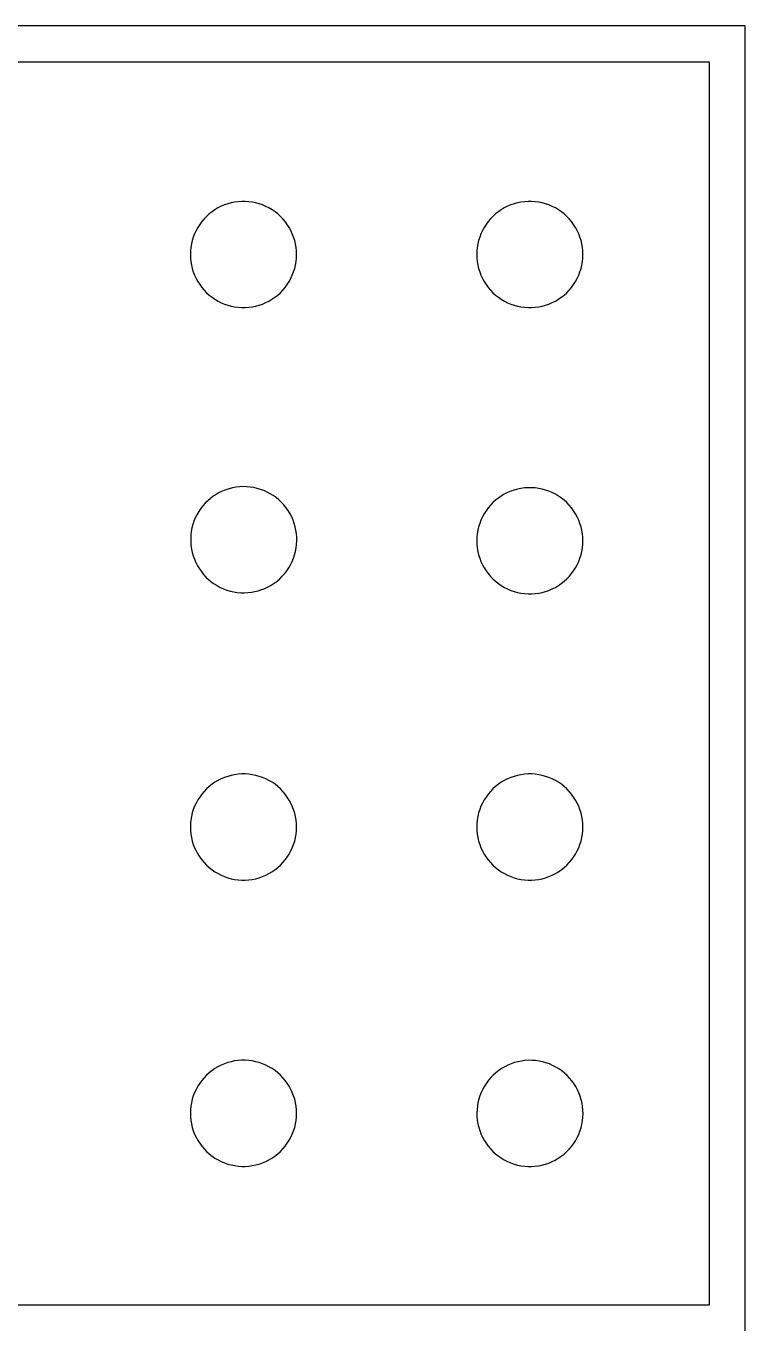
# Model space of a CAD drawing. Extents: x -75 to 75, y -42 to 42.
# Drawn here: x 42.55 to 52.59, y 12.59 to 30.72 of the extents above; entities that cross this region are included whole.
import ezdxf

# ---------------------------------------------------------------- set-up
doc = ezdxf.new("R2010")
doc.units = 0
doc.header["$MEASUREMENT"] = 0
doc.layers.get('0').update_dxf_attribs({"linetype": 'CONTINUOUS'})

msp = doc.modelspace()

# ---------------------------------------------------------------- linework, layer by layer
for p, q in [((52.594, 30.718), (30.594, 30.718)), ((52.594, -41.282), (52.594, 30.718)), ((31.094, 30.218), (52.094, 30.218)), ((52.094, 30.218), (52.094, 12.843)), ((45.148, 28.121), (45.109, 28.09)), ((45.188, 28.149), (45.148, 28.121)), ((45.231, 28.174), (45.188, 28.149)), ((45.275, 28.197), (45.231, 28.174)), ((45.321, 28.216), (45.275, 28.197)), ((45.368, 28.232), (45.321, 28.216)), ((45.416, 28.245), (45.368, 28.232)), ((45.464, 28.255), (45.416, 28.245)), ((45.513, 28.262), (45.464, 28.255)), ((45.563, 28.265), (45.513, 28.262)), ((45.613, 28.265), (45.563, 28.265)), ((45.662, 28.262), (45.613, 28.265)), ((45.711, 28.255), (45.662, 28.262)), ((45.76, 28.245), (45.711, 28.255)), ((45.808, 28.232), (45.76, 28.245)), ((45.854, 28.216), (45.808, 28.232)), ((45.9, 28.196), (45.854, 28.216)), ((45.944, 28.174), (45.9, 28.196)), ((45.987, 28.149), (45.944, 28.174)), ((46.028, 28.121), (45.987, 28.149)), ((46.067, 28.09), (46.028, 28.121)), ((49.148, 28.121), (49.109, 28.09)), ((49.188, 28.149), (49.148, 28.121)), ((49.231, 28.174), (49.188, 28.149)), ((49.275, 28.197), (49.231, 28.174)), ((49.321, 28.216), (49.275, 28.197)), ((49.368, 28.232), (49.321, 28.216)), ((49.416, 28.245), (49.368, 28.232)), ((49.464, 28.255), (49.416, 28.245)), ((49.513, 28.262), (49.464, 28.255)), ((49.563, 28.265), (49.513, 28.262)), ((49.613, 28.265), (49.563, 28.265)), ((49.662, 28.262), (49.613, 28.265)), ((49.711, 28.255), (49.662, 28.262)), ((49.76, 28.245), (49.711, 28.255)), ((49.808, 28.232), (49.76, 28.245)), ((49.854, 28.216), (49.808, 28.232)), ((49.9, 28.196), (49.854, 28.216)), ((49.944, 28.174), (49.9, 28.196)), ((49.987, 28.149), (49.944, 28.174)), ((50.028, 28.121), (49.987, 28.149)), ((50.067, 28.09), (50.028, 28.121)), ((44.976, 27.943), (44.949, 27.902)), ((45.005, 27.983), (44.976, 27.943)), ((45.037, 28.021), (45.005, 27.983)), ((45.072, 28.057), (45.037, 28.021)), ((45.109, 28.09), (45.072, 28.057)), ((46.103, 28.057), (46.067, 28.09)), ((46.138, 28.021), (46.103, 28.057)), ((46.17, 27.983), (46.138, 28.021)), ((46.199, 27.943), (46.17, 27.983)), ((46.226, 27.901), (46.199, 27.943)), ((48.976, 27.943), (48.949, 27.902)), ((49.005, 27.983), (48.976, 27.943)), ((49.037, 28.021), (49.005, 27.983)), ((49.072, 28.057), (49.037, 28.021)), ((49.109, 28.09), (49.072, 28.057)), ((50.103, 28.057), (50.067, 28.09)), ((50.138, 28.021), (50.103, 28.057)), ((50.17, 27.983), (50.138, 28.021)), ((50.199, 27.943), (50.17, 27.983)), ((50.226, 27.901), (50.199, 27.943)), ((44.887, 27.767), (44.872, 27.72)), ((44.905, 27.813), (44.887, 27.767)), ((44.925, 27.858), (44.905, 27.813)), ((44.949, 27.902), (44.925, 27.858)), ((46.25, 27.858), (46.226, 27.901)), ((46.27, 27.813), (46.25, 27.858)), ((46.288, 27.767), (46.27, 27.813)), ((46.303, 27.719), (46.288, 27.767)), ((48.887, 27.767), (48.872, 27.72)), ((48.905, 27.813), (48.887, 27.767)), ((48.925, 27.858), (48.905, 27.813)), ((48.949, 27.902), (48.925, 27.858)), ((50.25, 27.858), (50.226, 27.901)), ((50.27, 27.813), (50.25, 27.858)), ((50.288, 27.767), (50.27, 27.813)), ((50.303, 27.719), (50.288, 27.767)), ((44.847, 27.573), (44.846, 27.523)), ((44.852, 27.622), (44.847, 27.573)), ((44.861, 27.671), (44.852, 27.622)), ((44.872, 27.72), (44.861, 27.671)), ((46.314, 27.671), (46.303, 27.719)), ((46.323, 27.622), (46.314, 27.671)), ((46.327, 27.573), (46.323, 27.622)), ((46.329, 27.523), (46.327, 27.573)), ((48.847, 27.573), (48.846, 27.523)), ((48.852, 27.622), (48.847, 27.573)), ((48.861, 27.671), (48.852, 27.622)), ((48.872, 27.72), (48.861, 27.671)), ((50.314, 27.671), (50.303, 27.719)), ((50.323, 27.622), (50.314, 27.671)), ((50.327, 27.573), (50.323, 27.622)), ((50.329, 27.523), (50.327, 27.573)), ((44.846, 27.523), (44.848, 27.474)), ((44.848, 27.474), (44.853, 27.425)), ((44.853, 27.425), (44.861, 27.376)), ((44.861, 27.376), (44.872, 27.327)), ((46.303, 27.327), (46.314, 27.376)), ((46.314, 27.376), (46.322, 27.425)), ((46.322, 27.425), (46.327, 27.474)), ((46.327, 27.474), (46.329, 27.523)), ((48.846, 27.523), (48.848, 27.474)), ((48.848, 27.474), (48.853, 27.425)), ((48.853, 27.425), (48.861, 27.376)), ((48.861, 27.376), (48.872, 27.327)), ((50.303, 27.327), (50.314, 27.376)), ((50.314, 27.376), (50.322, 27.425)), ((50.322, 27.425), (50.327, 27.474)), ((50.327, 27.474), (50.329, 27.523)), ((44.872, 27.327), (44.887, 27.28)), ((44.887, 27.28), (44.905, 27.234)), ((44.905, 27.234), (44.926, 27.189)), ((44.926, 27.189), (44.95, 27.145)), ((46.225, 27.146), (46.249, 27.189)), ((46.249, 27.189), (46.27, 27.234)), ((46.27, 27.234), (46.288, 27.28)), ((46.288, 27.28), (46.303, 27.327)), ((48.872, 27.327), (48.887, 27.28)), ((48.887, 27.28), (48.905, 27.234)), ((48.905, 27.234), (48.926, 27.189)), ((48.926, 27.189), (48.95, 27.145)), ((50.225, 27.146), (50.249, 27.189)), ((50.249, 27.189), (50.27, 27.234)), ((50.27, 27.234), (50.288, 27.28)), ((50.288, 27.28), (50.303, 27.327)), ((44.95, 27.145), (44.976, 27.104)), ((44.976, 27.104), (45.006, 27.064)), ((45.006, 27.064), (45.038, 27.026)), ((45.038, 27.026), (45.072, 26.99)), ((46.103, 26.99), (46.137, 27.026)), ((46.137, 27.026), (46.169, 27.064)), ((46.169, 27.064), (46.199, 27.104)), ((46.199, 27.104), (46.225, 27.146)), ((48.95, 27.145), (48.976, 27.104)), ((48.976, 27.104), (49.006, 27.064)), ((49.006, 27.064), (49.038, 27.026)), ((49.038, 27.026), (49.072, 26.99)), ((50.103, 26.99), (50.137, 27.026)), ((50.137, 27.026), (50.169, 27.064)), ((50.169, 27.064), (50.199, 27.104)), ((50.199, 27.104), (50.225, 27.146)), ((45.072, 26.99), (45.109, 26.957)), ((45.109, 26.957), (45.148, 26.926)), ((45.148, 26.926), (45.189, 26.898)), ((45.189, 26.898), (45.232, 26.873)), ((45.232, 26.873), (45.276, 26.85)), ((45.276, 26.85), (45.321, 26.831)), ((45.321, 26.831), (45.368, 26.815)), ((45.807, 26.815), (45.854, 26.831)), ((45.854, 26.831), (45.9, 26.851)), ((45.9, 26.851), (45.944, 26.873)), ((45.944, 26.873), (45.986, 26.898)), ((45.986, 26.898), (46.027, 26.926)), ((46.027, 26.926), (46.066, 26.957)), ((46.066, 26.957), (46.103, 26.99)), ((49.072, 26.99), (49.109, 26.957)), ((49.109, 26.957), (49.148, 26.926)), ((49.148, 26.926), (49.189, 26.898)), ((49.189, 26.898), (49.232, 26.873)), ((49.232, 26.873), (49.276, 26.85)), ((49.276, 26.85), (49.321, 26.831)), ((49.321, 26.831), (49.368, 26.815)), ((49.807, 26.815), (49.854, 26.831)), ((49.854, 26.831), (49.9, 26.851)), ((49.9, 26.851), (49.944, 26.873)), ((49.944, 26.873), (49.986, 26.898)), ((49.986, 26.898), (50.027, 26.926)), ((50.027, 26.926), (50.066, 26.957)), ((50.066, 26.957), (50.103, 26.99)), ((45.368, 26.815), (45.416, 26.802)), ((45.416, 26.802), (45.464, 26.792)), ((45.464, 26.792), (45.513, 26.786)), ((45.513, 26.786), (45.563, 26.782)), ((45.563, 26.782), (45.612, 26.782)), ((45.612, 26.782), (45.662, 26.786)), ((45.662, 26.786), (45.711, 26.792)), ((45.711, 26.792), (45.759, 26.802)), ((45.759, 26.802), (45.807, 26.815)), ((49.368, 26.815), (49.416, 26.802)), ((49.416, 26.802), (49.464, 26.792)), ((49.464, 26.792), (49.513, 26.786)), ((49.513, 26.786), (49.563, 26.782)), ((49.563, 26.782), (49.612, 26.782)), ((49.612, 26.782), (49.662, 26.786)), ((49.662, 26.786), (49.711, 26.792)), ((49.711, 26.792), (49.759, 26.802)), ((49.759, 26.802), (49.807, 26.815)), ((45.125, 24.115), (45.088, 24.083)), ((45.164, 24.145), (45.125, 24.115)), ((45.205, 24.172), (45.164, 24.145)), ((45.249, 24.196), (45.205, 24.172)), ((45.294, 24.218), (45.249, 24.196)), ((45.34, 24.236), (45.294, 24.218)), ((45.387, 24.251), (45.34, 24.236)), ((45.435, 24.263), (45.387, 24.251)), ((45.484, 24.272), (45.435, 24.263)), ((45.533, 24.278), (45.484, 24.272)), ((45.583, 24.28), (45.533, 24.278)), ((45.632, 24.279), (45.583, 24.28)), ((45.682, 24.275), (45.632, 24.279)), ((45.731, 24.267), (45.682, 24.275)), ((45.779, 24.256), (45.731, 24.267)), ((45.827, 24.242), (45.779, 24.256)), ((45.873, 24.225), (45.827, 24.242)), ((45.918, 24.204), (45.873, 24.225)), ((45.962, 24.181), (45.918, 24.204)), ((46.004, 24.155), (45.962, 24.181)), ((46.044, 24.126), (46.004, 24.155)), ((46.083, 24.094), (46.044, 24.126)), ((49.148, 24.121), (49.109, 24.09)), ((49.188, 24.149), (49.148, 24.121)), ((49.231, 24.174), (49.188, 24.149)), ((49.275, 24.197), (49.231, 24.174)), ((49.321, 24.216), (49.275, 24.197)), ((49.368, 24.232), (49.321, 24.216)), ((49.416, 24.245), (49.368, 24.232)), ((49.464, 24.255), (49.416, 24.245)), ((49.513, 24.262), (49.464, 24.255)), ((49.563, 24.265), (49.513, 24.262)), ((49.613, 24.265), (49.563, 24.265)), ((49.662, 24.262), (49.613, 24.265)), ((49.711, 24.255), (49.662, 24.262)), ((49.76, 24.245), (49.711, 24.255)), ((49.808, 24.232), (49.76, 24.245)), ((49.854, 24.216), (49.808, 24.232)), ((49.9, 24.196), (49.854, 24.216)), ((49.944, 24.174), (49.9, 24.196)), ((49.987, 24.149), (49.944, 24.174)), ((50.028, 24.121), (49.987, 24.149)), ((50.067, 24.09), (50.028, 24.121)), ((44.962, 23.931), (44.937, 23.888)), ((44.989, 23.972), (44.962, 23.931)), ((45.02, 24.011), (44.989, 23.972)), ((45.052, 24.048), (45.02, 24.011)), ((45.088, 24.083), (45.052, 24.048)), ((46.119, 24.06), (46.083, 24.094)), ((46.152, 24.024), (46.119, 24.06)), ((46.184, 23.985), (46.152, 24.024)), ((46.212, 23.945), (46.184, 23.985)), ((46.238, 23.902), (46.212, 23.945)), ((48.976, 23.943), (48.949, 23.902)), ((49.005, 23.983), (48.976, 23.943)), ((49.037, 24.021), (49.005, 23.983)), ((49.072, 24.057), (49.037, 24.021)), ((49.109, 24.09), (49.072, 24.057)), ((50.103, 24.057), (50.067, 24.09)), ((50.138, 24.021), (50.103, 24.057)), ((50.17, 23.983), (50.138, 24.021)), ((50.199, 23.943), (50.17, 23.983)), ((50.226, 23.901), (50.199, 23.943)), ((44.881, 23.751), (44.868, 23.703)), ((44.896, 23.798), (44.881, 23.751)), ((44.915, 23.843), (44.896, 23.798)), ((44.937, 23.888), (44.915, 23.843)), ((46.261, 23.858), (46.238, 23.902)), ((46.281, 23.813), (46.261, 23.858)), ((46.297, 23.766), (46.281, 23.813)), ((46.311, 23.719), (46.297, 23.766)), ((48.887, 23.767), (48.872, 23.72)), ((48.905, 23.813), (48.887, 23.767)), ((48.925, 23.858), (48.905, 23.813)), ((48.949, 23.902), (48.925, 23.858)), ((50.25, 23.858), (50.226, 23.901)), ((50.27, 23.813), (50.25, 23.858)), ((50.288, 23.767), (50.27, 23.813)), ((50.303, 23.719), (50.288, 23.767)), ((44.853, 23.605), (44.85, 23.555)), ((44.859, 23.654), (44.853, 23.605)), ((44.868, 23.703), (44.859, 23.654)), ((46.321, 23.67), (46.311, 23.719)), ((46.329, 23.621), (46.321, 23.67)), ((46.332, 23.572), (46.329, 23.621)), ((46.333, 23.522), (46.332, 23.572)), ((48.847, 23.573), (48.846, 23.523)), ((48.852, 23.622), (48.847, 23.573)), ((48.861, 23.671), (48.852, 23.622)), ((48.872, 23.72), (48.861, 23.671)), ((50.314, 23.671), (50.303, 23.719)), ((50.323, 23.622), (50.314, 23.671)), ((50.327, 23.573), (50.323, 23.622)), ((50.329, 23.523), (50.327, 23.573)), ((44.85, 23.555), (44.85, 23.506)), ((44.85, 23.506), (44.854, 23.456)), ((44.854, 23.456), (44.861, 23.407)), ((44.861, 23.407), (44.872, 23.359)), ((46.315, 23.375), (46.324, 23.423)), ((46.324, 23.423), (46.33, 23.472)), ((46.33, 23.472), (46.333, 23.522)), ((48.846, 23.523), (48.848, 23.474)), ((48.848, 23.474), (48.853, 23.425)), ((48.853, 23.425), (48.861, 23.376)), ((50.314, 23.376), (50.322, 23.425)), ((50.322, 23.425), (50.327, 23.474)), ((50.327, 23.474), (50.329, 23.523)), ((44.872, 23.359), (44.885, 23.311)), ((44.885, 23.311), (44.902, 23.265)), ((44.902, 23.265), (44.922, 23.219)), ((44.922, 23.219), (44.945, 23.175)), ((46.246, 23.189), (46.268, 23.234)), ((46.268, 23.234), (46.286, 23.28)), ((46.286, 23.28), (46.302, 23.327)), ((46.302, 23.327), (46.315, 23.375)), ((48.861, 23.376), (48.872, 23.327)), ((48.872, 23.327), (48.887, 23.28)), ((48.887, 23.28), (48.905, 23.234)), ((48.905, 23.234), (48.926, 23.189)), ((50.249, 23.189), (50.27, 23.234)), ((50.27, 23.234), (50.288, 23.28)), ((50.288, 23.28), (50.303, 23.327)), ((50.303, 23.327), (50.314, 23.376)), ((44.945, 23.175), (44.971, 23.133)), ((44.971, 23.133), (44.999, 23.092)), ((44.999, 23.092), (45.03, 23.054)), ((45.03, 23.054), (45.064, 23.017)), ((46.095, 22.994), (46.13, 23.029)), ((46.13, 23.029), (46.163, 23.066)), ((46.163, 23.066), (46.193, 23.105)), ((46.193, 23.105), (46.221, 23.146)), ((46.221, 23.146), (46.246, 23.189)), ((48.926, 23.189), (48.95, 23.145)), ((48.95, 23.145), (48.976, 23.104)), ((48.976, 23.104), (49.006, 23.064)), ((49.006, 23.064), (49.038, 23.026)), ((49.038, 23.026), (49.072, 22.99)), ((50.103, 22.99), (50.137, 23.026)), ((50.137, 23.026), (50.169, 23.064)), ((50.169, 23.064), (50.199, 23.104)), ((50.199, 23.104), (50.225, 23.146)), ((50.225, 23.146), (50.249, 23.189)), ((45.064, 23.017), (45.1, 22.983)), ((45.1, 22.983), (45.138, 22.952)), ((45.138, 22.952), (45.178, 22.923)), ((45.178, 22.923), (45.22, 22.897)), ((45.22, 22.897), (45.264, 22.873)), ((45.264, 22.873), (45.309, 22.853)), ((45.309, 22.853), (45.356, 22.835)), ((45.795, 22.825), (45.842, 22.841)), ((45.842, 22.841), (45.888, 22.859)), ((45.888, 22.859), (45.933, 22.88)), ((45.933, 22.88), (45.976, 22.905)), ((45.976, 22.905), (46.018, 22.932)), ((46.018, 22.932), (46.057, 22.961)), ((46.057, 22.961), (46.095, 22.994)), ((49.072, 22.99), (49.109, 22.957)), ((49.109, 22.957), (49.148, 22.926)), ((49.148, 22.926), (49.189, 22.898)), ((49.189, 22.898), (49.232, 22.873)), ((49.232, 22.873), (49.276, 22.85)), ((49.276, 22.85), (49.321, 22.831)), ((49.854, 22.831), (49.9, 22.851)), ((49.9, 22.851), (49.944, 22.873)), ((49.944, 22.873), (49.986, 22.898)), ((49.986, 22.898), (50.027, 22.926)), ((50.027, 22.926), (50.066, 22.957)), ((50.066, 22.957), (50.103, 22.99)), ((45.356, 22.835), (45.403, 22.821)), ((45.403, 22.821), (45.451, 22.81)), ((45.451, 22.81), (45.5, 22.803)), ((45.5, 22.803), (45.55, 22.798)), ((45.55, 22.798), (45.599, 22.797)), ((45.599, 22.797), (45.649, 22.799)), ((45.649, 22.799), (45.698, 22.805)), ((45.698, 22.805), (45.747, 22.813)), ((45.747, 22.813), (45.795, 22.825)), ((49.321, 22.831), (49.368, 22.815)), ((49.368, 22.815), (49.416, 22.802)), ((49.416, 22.802), (49.464, 22.792)), ((49.464, 22.792), (49.513, 22.786)), ((49.513, 22.786), (49.563, 22.782)), ((49.563, 22.782), (49.612, 22.782)), ((49.612, 22.782), (49.662, 22.786)), ((49.662, 22.786), (49.711, 22.792)), ((49.711, 22.792), (49.759, 22.802)), ((49.759, 22.802), (49.807, 22.815)), ((49.807, 22.815), (49.854, 22.831)), ((45.148, 20.121), (45.109, 20.09)), ((45.188, 20.149), (45.148, 20.121)), ((45.231, 20.174), (45.188, 20.149)), ((45.275, 20.197), (45.231, 20.174)), ((45.321, 20.216), (45.275, 20.197)), ((45.368, 20.232), (45.321, 20.216)), ((45.416, 20.245), (45.368, 20.232)), ((45.464, 20.255), (45.416, 20.245)), ((45.513, 20.262), (45.464, 20.255)), ((45.563, 20.265), (45.513, 20.262)), ((45.613, 20.265), (45.563, 20.265)), ((45.662, 20.262), (45.613, 20.265)), ((45.711, 20.255), (45.662, 20.262)), ((45.76, 20.245), (45.711, 20.255)), ((45.808, 20.232), (45.76, 20.245)), ((45.854, 20.216), (45.808, 20.232)), ((45.9, 20.196), (45.854, 20.216)), ((45.944, 20.174), (45.9, 20.196)), ((45.987, 20.149), (45.944, 20.174)), ((46.028, 20.121), (45.987, 20.149)), ((46.067, 20.09), (46.028, 20.121)), ((49.148, 20.121), (49.109, 20.09)), ((49.188, 20.149), (49.148, 20.121)), ((49.231, 20.174), (49.188, 20.149)), ((49.275, 20.197), (49.231, 20.174)), ((49.321, 20.216), (49.275, 20.197)), ((49.368, 20.232), (49.321, 20.216)), ((49.416, 20.245), (49.368, 20.232)), ((49.464, 20.255), (49.416, 20.245)), ((49.513, 20.262), (49.464, 20.255)), ((49.563, 20.265), (49.513, 20.262)), ((49.613, 20.265), (49.563, 20.265)), ((49.662, 20.262), (49.613, 20.265)), ((49.711, 20.255), (49.662, 20.262)), ((49.76, 20.245), (49.711, 20.255)), ((49.808, 20.232), (49.76, 20.245)), ((49.854, 20.216), (49.808, 20.232)), ((49.9, 20.196), (49.854, 20.216)), ((49.944, 20.174), (49.9, 20.196)), ((49.987, 20.149), (49.944, 20.174)), ((50.028, 20.121), (49.987, 20.149)), ((50.067, 20.09), (50.028, 20.121)), ((44.976, 19.943), (44.949, 19.902)), ((45.005, 19.983), (44.976, 19.943)), ((45.037, 20.021), (45.005, 19.983)), ((45.072, 20.057), (45.037, 20.021)), ((45.109, 20.09), (45.072, 20.057)), ((46.103, 20.057), (46.067, 20.09)), ((46.138, 20.021), (46.103, 20.057)), ((46.17, 19.983), (46.138, 20.021)), ((46.199, 19.943), (46.17, 19.983)), ((46.226, 19.901), (46.199, 19.943)), ((48.976, 19.943), (48.949, 19.902)), ((49.005, 19.983), (48.976, 19.943)), ((49.037, 20.021), (49.005, 19.983)), ((49.072, 20.057), (49.037, 20.021)), ((49.109, 20.09), (49.072, 20.057)), ((50.103, 20.057), (50.067, 20.09)), ((50.138, 20.021), (50.103, 20.057)), ((50.17, 19.983), (50.138, 20.021)), ((50.199, 19.943), (50.17, 19.983)), ((50.226, 19.901), (50.199, 19.943)), ((44.887, 19.767), (44.872, 19.72)), ((44.905, 19.813), (44.887, 19.767)), ((44.925, 19.858), (44.905, 19.813)), ((44.949, 19.902), (44.925, 19.858)), ((46.25, 19.858), (46.226, 19.901)), ((46.27, 19.813), (46.25, 19.858)), ((46.288, 19.767), (46.27, 19.813)), ((46.303, 19.719), (46.288, 19.767)), ((48.887, 19.767), (48.872, 19.72)), ((48.905, 19.813), (48.887, 19.767)), ((48.925, 19.858), (48.905, 19.813)), ((48.949, 19.902), (48.925, 19.858)), ((50.25, 19.858), (50.226, 19.901)), ((50.27, 19.813), (50.25, 19.858)), ((50.288, 19.767), (50.27, 19.813)), ((50.303, 19.719), (50.288, 19.767)), ((44.852, 19.622), (44.847, 19.573)), ((44.861, 19.671), (44.852, 19.622)), ((44.872, 19.72), (44.861, 19.671)), ((46.314, 19.671), (46.303, 19.719)), ((46.323, 19.622), (46.314, 19.671)), ((46.327, 19.573), (46.323, 19.622)), ((48.852, 19.622), (48.847, 19.573)), ((48.861, 19.671), (48.852, 19.622)), ((48.872, 19.72), (48.861, 19.671)), ((50.314, 19.671), (50.303, 19.719)), ((50.323, 19.622), (50.314, 19.671)), ((50.327, 19.573), (50.323, 19.622)), ((44.847, 19.573), (44.846, 19.523)), ((44.846, 19.523), (44.848, 19.474)), ((44.848, 19.474), (44.853, 19.425)), ((44.853, 19.425), (44.861, 19.376)), ((46.314, 19.376), (46.322, 19.425)), ((46.322, 19.425), (46.327, 19.474)), ((46.329, 19.523), (46.327, 19.573)), ((46.327, 19.474), (46.329, 19.523)), ((48.847, 19.573), (48.846, 19.523)), ((48.846, 19.523), (48.848, 19.474)), ((48.848, 19.474), (48.853, 19.425)), ((48.853, 19.425), (48.861, 19.376)), ((50.314, 19.376), (50.322, 19.425)), ((50.322, 19.425), (50.327, 19.474)), ((50.329, 19.523), (50.327, 19.573)), ((50.327, 19.474), (50.329, 19.523)), ((44.861, 19.376), (44.872, 19.327)), ((44.872, 19.327), (44.887, 19.28)), ((44.887, 19.28), (44.905, 19.234)), ((44.905, 19.234), (44.926, 19.189)), ((46.249, 19.189), (46.27, 19.234)), ((46.27, 19.234), (46.288, 19.28)), ((46.288, 19.28), (46.303, 19.327)), ((46.303, 19.327), (46.314, 19.376)), ((48.861, 19.376), (48.872, 19.327)), ((48.872, 19.327), (48.887, 19.28)), ((48.887, 19.28), (48.905, 19.234)), ((48.905, 19.234), (48.926, 19.189)), ((50.249, 19.189), (50.27, 19.234)), ((50.27, 19.234), (50.288, 19.28)), ((50.288, 19.28), (50.303, 19.327)), ((50.303, 19.327), (50.314, 19.376)), ((44.926, 19.189), (44.95, 19.145)), ((44.95, 19.145), (44.976, 19.104)), ((44.976, 19.104), (45.006, 19.064)), ((45.006, 19.064), (45.038, 19.026)), ((46.137, 19.026), (46.169, 19.064)), ((46.169, 19.064), (46.199, 19.104)), ((46.199, 19.104), (46.225, 19.146)), ((46.225, 19.146), (46.249, 19.189)), ((48.926, 19.189), (48.95, 19.145)), ((48.95, 19.145), (48.976, 19.104)), ((48.976, 19.104), (49.006, 19.064)), ((49.006, 19.064), (49.038, 19.026)), ((50.137, 19.026), (50.169, 19.064)), ((50.169, 19.064), (50.199, 19.104)), ((50.199, 19.104), (50.225, 19.146)), ((50.225, 19.146), (50.249, 19.189)), ((45.038, 19.026), (45.072, 18.99)), ((45.072, 18.99), (45.109, 18.957)), ((45.109, 18.957), (45.148, 18.926)), ((45.148, 18.926), (45.189, 18.898)), ((45.189, 18.898), (45.232, 18.873)), ((45.232, 18.873), (45.276, 18.85)), ((45.276, 18.85), (45.321, 18.831)), ((45.854, 18.831), (45.9, 18.851)), ((45.9, 18.851), (45.944, 18.873)), ((45.944, 18.873), (45.986, 18.898)), ((45.986, 18.898), (46.027, 18.926)), ((46.027, 18.926), (46.066, 18.957)), ((46.066, 18.957), (46.103, 18.99)), ((46.103, 18.99), (46.137, 19.026)), ((49.038, 19.026), (49.072, 18.99)), ((49.072, 18.99), (49.109, 18.957)), ((49.109, 18.957), (49.148, 18.926)), ((49.148, 18.926), (49.189, 18.898)), ((49.189, 18.898), (49.232, 18.873)), ((49.232, 18.873), (49.276, 18.85)), ((49.276, 18.85), (49.321, 18.831)), ((49.854, 18.831), (49.9, 18.851)), ((49.9, 18.851), (49.944, 18.873)), ((49.944, 18.873), (49.986, 18.898)), ((49.986, 18.898), (50.027, 18.926)), ((50.027, 18.926), (50.066, 18.957)), ((50.066, 18.957), (50.103, 18.99)), ((50.103, 18.99), (50.137, 19.026)), ((45.321, 18.831), (45.368, 18.815)), ((45.368, 18.815), (45.416, 18.802)), ((45.416, 18.802), (45.464, 18.792)), ((45.464, 18.792), (45.513, 18.786)), ((45.513, 18.786), (45.563, 18.782)), ((45.563, 18.782), (45.612, 18.782)), ((45.612, 18.782), (45.662, 18.786)), ((45.662, 18.786), (45.711, 18.792)), ((45.711, 18.792), (45.759, 18.802)), ((45.759, 18.802), (45.807, 18.815)), ((45.807, 18.815), (45.854, 18.831)), ((49.321, 18.831), (49.368, 18.815)), ((49.368, 18.815), (49.416, 18.802)), ((49.416, 18.802), (49.464, 18.792)), ((49.464, 18.792), (49.513, 18.786)), ((49.513, 18.786), (49.563, 18.782)), ((49.563, 18.782), (49.612, 18.782)), ((49.612, 18.782), (49.662, 18.786)), ((49.662, 18.786), (49.711, 18.792)), ((49.711, 18.792), (49.759, 18.802)), ((49.759, 18.802), (49.807, 18.815)), ((49.807, 18.815), (49.854, 18.831)), ((45.188, 16.149), (45.148, 16.121)), ((45.231, 16.174), (45.188, 16.149)), ((45.275, 16.197), (45.231, 16.174)), ((45.321, 16.216), (45.275, 16.197)), ((45.368, 16.232), (45.321, 16.216)), ((45.416, 16.245), (45.368, 16.232)), ((45.464, 16.255), (45.416, 16.245)), ((45.513, 16.262), (45.464, 16.255)), ((45.563, 16.265), (45.513, 16.262)), ((45.613, 16.265), (45.563, 16.265)), ((45.662, 16.262), (45.613, 16.265)), ((45.711, 16.255), (45.662, 16.262)), ((45.76, 16.245), (45.711, 16.255)), ((45.808, 16.232), (45.76, 16.245)), ((45.854, 16.216), (45.808, 16.232)), ((45.9, 16.196), (45.854, 16.216)), ((45.944, 16.174), (45.9, 16.196)), ((45.987, 16.149), (45.944, 16.174)), ((46.028, 16.121), (45.987, 16.149)), ((49.194, 16.15), (49.153, 16.122)), ((49.237, 16.175), (49.194, 16.15)), ((49.281, 16.197), (49.237, 16.175)), ((49.327, 16.216), (49.281, 16.197)), ((49.374, 16.232), (49.327, 16.216)), ((49.422, 16.245), (49.374, 16.232)), ((49.47, 16.254), (49.422, 16.245)), ((49.52, 16.261), (49.47, 16.254)), ((49.569, 16.264), (49.52, 16.261)), ((49.619, 16.263), (49.569, 16.264)), ((49.668, 16.26), (49.619, 16.263)), ((49.717, 16.253), (49.668, 16.26)), ((49.766, 16.243), (49.717, 16.253)), ((49.813, 16.229), (49.766, 16.243)), ((49.86, 16.213), (49.813, 16.229)), ((49.906, 16.193), (49.86, 16.213)), ((49.95, 16.17), (49.906, 16.193)), ((49.992, 16.145), (49.95, 16.17)), ((50.033, 16.117), (49.992, 16.145)), ((45.005, 15.983), (44.976, 15.943)), ((45.037, 16.021), (45.005, 15.983)), ((45.072, 16.057), (45.037, 16.021)), ((45.109, 16.09), (45.072, 16.057)), ((45.148, 16.121), (45.109, 16.09)), ((46.067, 16.09), (46.028, 16.121)), ((46.103, 16.057), (46.067, 16.09)), ((46.138, 16.021), (46.103, 16.057)), ((46.17, 15.983), (46.138, 16.021)), ((46.199, 15.943), (46.17, 15.983)), ((49.01, 15.985), (48.98, 15.946)), ((49.042, 16.023), (49.01, 15.985)), ((49.077, 16.058), (49.042, 16.023)), ((49.114, 16.091), (49.077, 16.058)), ((49.153, 16.122), (49.114, 16.091)), ((50.072, 16.086), (50.033, 16.117)), ((50.108, 16.052), (50.072, 16.086)), ((50.142, 16.016), (50.108, 16.052)), ((50.174, 15.978), (50.142, 16.016)), ((50.203, 15.938), (50.174, 15.978)), ((44.905, 15.813), (44.887, 15.767)), ((44.925, 15.858), (44.905, 15.813)), ((44.949, 15.902), (44.925, 15.858)), ((44.976, 15.943), (44.949, 15.902)), ((46.226, 15.901), (46.199, 15.943)), ((46.25, 15.858), (46.226, 15.901)), ((46.27, 15.813), (46.25, 15.858)), ((46.288, 15.767), (46.27, 15.813)), ((48.89, 15.769), (48.875, 15.722)), ((48.908, 15.816), (48.89, 15.769)), ((48.929, 15.861), (48.908, 15.816)), ((48.953, 15.904), (48.929, 15.861)), ((48.98, 15.946), (48.953, 15.904)), ((50.23, 15.896), (50.203, 15.938)), ((50.253, 15.853), (50.23, 15.896)), ((50.274, 15.808), (50.253, 15.853)), ((50.291, 15.761), (50.274, 15.808)), ((44.852, 15.622), (44.847, 15.573)), ((44.861, 15.671), (44.852, 15.622)), ((44.872, 15.72), (44.861, 15.671)), ((44.887, 15.767), (44.872, 15.72)), ((46.303, 15.719), (46.288, 15.767)), ((46.314, 15.671), (46.303, 15.719)), ((46.323, 15.622), (46.314, 15.671)), ((46.327, 15.573), (46.323, 15.622)), ((48.855, 15.625), (48.85, 15.576)), ((48.863, 15.674), (48.855, 15.625)), ((48.875, 15.722), (48.863, 15.674)), ((50.306, 15.714), (50.291, 15.761)), ((50.317, 15.666), (50.306, 15.714)), ((50.325, 15.617), (50.317, 15.666)), ((50.33, 15.567), (50.325, 15.617)), ((44.847, 15.573), (44.846, 15.523)), ((44.846, 15.523), (44.848, 15.474)), ((44.848, 15.474), (44.853, 15.425)), ((44.853, 15.425), (44.861, 15.376)), ((46.314, 15.376), (46.322, 15.425)), ((46.322, 15.425), (46.327, 15.474)), ((46.329, 15.523), (46.327, 15.573)), ((46.327, 15.474), (46.329, 15.523)), ((48.85, 15.576), (48.848, 15.526)), ((48.848, 15.526), (48.849, 15.477)), ((48.849, 15.477), (48.854, 15.427)), ((48.854, 15.427), (48.862, 15.378)), ((50.315, 15.37), (50.324, 15.419)), ((50.324, 15.419), (50.329, 15.468)), ((50.329, 15.468), (50.331, 15.518)), ((50.331, 15.518), (50.33, 15.567)), ((44.861, 15.376), (44.872, 15.327)), ((44.872, 15.327), (44.887, 15.28)), ((44.887, 15.28), (44.905, 15.234)), ((44.905, 15.234), (44.926, 15.189)), ((46.249, 15.189), (46.27, 15.234)), ((46.27, 15.234), (46.288, 15.28)), ((46.288, 15.28), (46.303, 15.327)), ((46.303, 15.327), (46.314, 15.376)), ((48.862, 15.378), (48.873, 15.33)), ((48.873, 15.33), (48.887, 15.283)), ((48.887, 15.283), (48.905, 15.236)), ((48.905, 15.236), (48.926, 15.191)), ((50.249, 15.184), (50.27, 15.229)), ((50.27, 15.229), (50.288, 15.275)), ((50.288, 15.275), (50.303, 15.322)), ((50.303, 15.322), (50.315, 15.37)), ((44.926, 15.189), (44.95, 15.145)), ((44.95, 15.145), (44.976, 15.104)), ((44.976, 15.104), (45.006, 15.064)), ((45.006, 15.064), (45.038, 15.026)), ((46.137, 15.026), (46.169, 15.064)), ((46.169, 15.064), (46.199, 15.104)), ((46.199, 15.104), (46.225, 15.146)), ((46.225, 15.146), (46.249, 15.189)), ((48.926, 15.191), (48.949, 15.148)), ((48.949, 15.148), (48.976, 15.106)), ((48.976, 15.106), (49.005, 15.066)), ((49.005, 15.066), (49.037, 15.028)), ((50.137, 15.022), (50.169, 15.059)), ((50.169, 15.059), (50.198, 15.099)), ((50.198, 15.099), (50.225, 15.141)), ((50.225, 15.141), (50.249, 15.184)), ((45.038, 15.026), (45.072, 14.99)), ((45.072, 14.99), (45.109, 14.957)), ((45.109, 14.957), (45.148, 14.926)), ((45.148, 14.926), (45.189, 14.898)), ((45.189, 14.898), (45.232, 14.873)), ((45.232, 14.873), (45.276, 14.85)), ((45.9, 14.851), (45.944, 14.873)), ((45.944, 14.873), (45.986, 14.898)), ((45.986, 14.898), (46.027, 14.926)), ((46.027, 14.926), (46.066, 14.957)), ((46.066, 14.957), (46.103, 14.99)), ((46.103, 14.99), (46.137, 15.026)), ((49.037, 15.028), (49.071, 14.992)), ((49.071, 14.992), (49.108, 14.958)), ((49.108, 14.958), (49.147, 14.927)), ((49.147, 14.927), (49.187, 14.899)), ((49.187, 14.899), (49.23, 14.874)), ((49.23, 14.874), (49.274, 14.851)), ((49.898, 14.848), (49.942, 14.87)), ((49.942, 14.87), (49.985, 14.895)), ((49.985, 14.895), (50.026, 14.923)), ((50.026, 14.923), (50.065, 14.953)), ((50.065, 14.953), (50.102, 14.986)), ((50.102, 14.986), (50.137, 15.022)), ((45.276, 14.85), (45.321, 14.831)), ((45.321, 14.831), (45.368, 14.815)), ((45.368, 14.815), (45.416, 14.802)), ((45.416, 14.802), (45.464, 14.792)), ((45.464, 14.792), (45.513, 14.786)), ((45.513, 14.786), (45.563, 14.782)), ((45.563, 14.782), (45.612, 14.782)), ((45.612, 14.782), (45.662, 14.786)), ((45.662, 14.786), (45.711, 14.792)), ((45.711, 14.792), (45.759, 14.802)), ((45.759, 14.802), (45.807, 14.815)), ((45.807, 14.815), (45.854, 14.831)), ((45.854, 14.831), (45.9, 14.851)), ((49.274, 14.851), (49.32, 14.831)), ((49.32, 14.831), (49.367, 14.815)), ((49.367, 14.815), (49.415, 14.801)), ((49.415, 14.801), (49.463, 14.791)), ((49.463, 14.791), (49.511, 14.785)), ((49.511, 14.785), (49.56, 14.781)), ((49.56, 14.781), (49.61, 14.781)), ((49.61, 14.781), (49.659, 14.784)), ((49.659, 14.784), (49.709, 14.79)), ((49.709, 14.79), (49.757, 14.8)), ((49.757, 14.8), (49.805, 14.813)), ((49.805, 14.813), (49.852, 14.829)), ((49.852, 14.829), (49.898, 14.848)), ((52.094, 12.843), (31.094, 12.843))]:
    msp.add_line(p, q)

doc.saveas('drawing.dxf')
